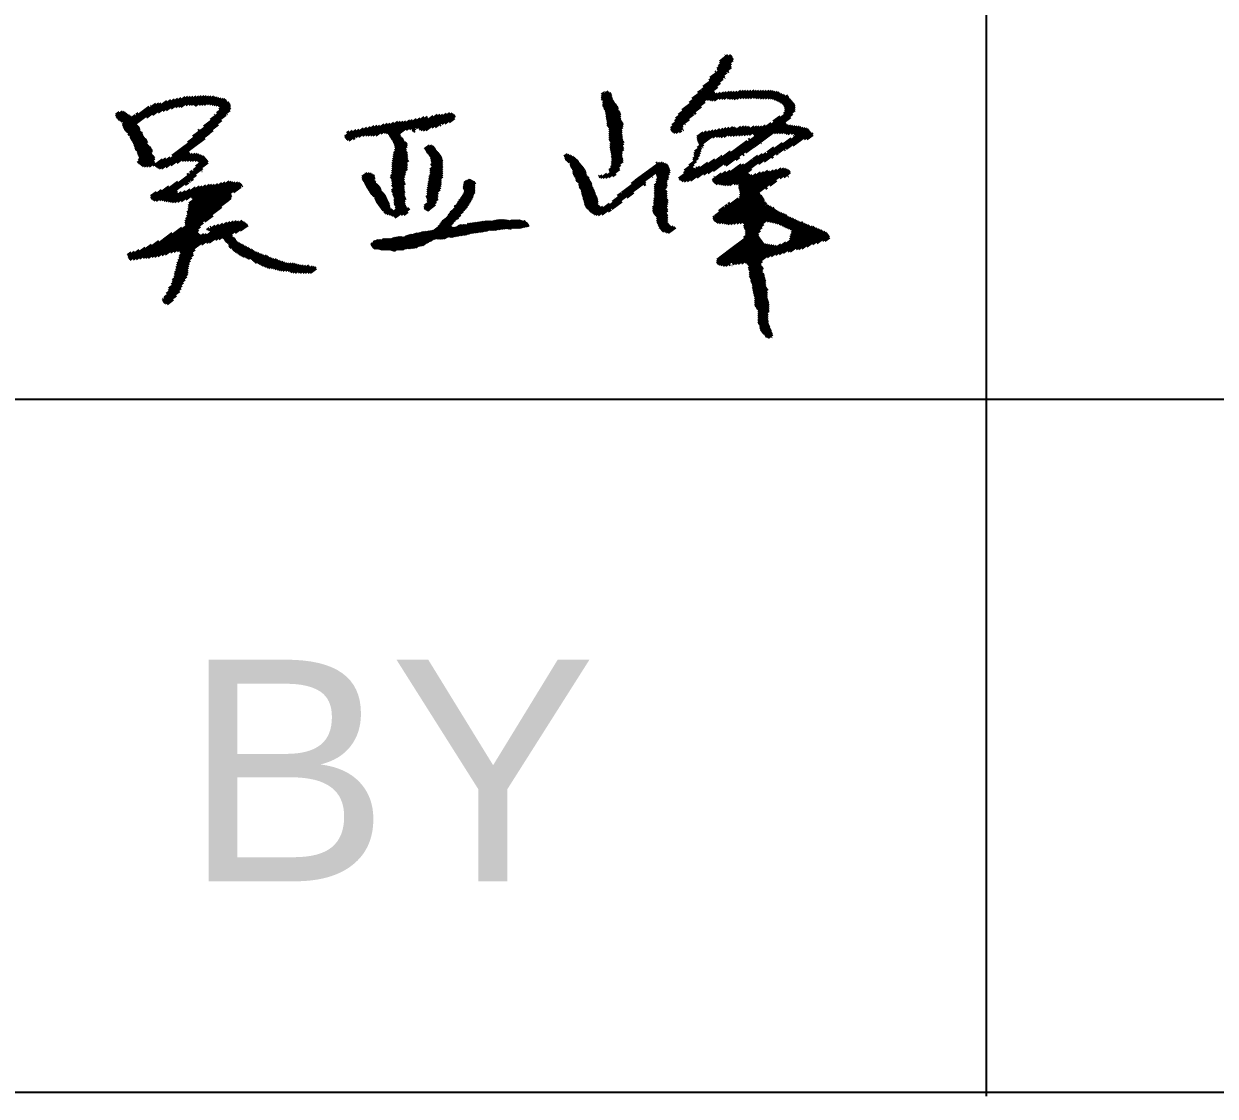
# Model space of a CAD drawing. Header units: millimetres. Extents: x -181 to 239, y -54 to 243.
# Drawn here: x 199.01 to 205.17, y 99.17 to 104.71 of the extents above; entities that cross this region are included whole.
import ezdxf

# ---------------------------------------------------------------- set-up
doc = ezdxf.new("R2010")
doc.units = ezdxf.units.MM
doc.styles.add('Arial', font='ARIAL.TTF', dxfattribs={"height": 0.2})

# ---------------------------------------------------------------- blocks, each defined once
blk = doc.blocks.new('Unknown-234525213-26953')
at = {"color": 3, "linetype": 'Continuous'}
for p, q in [((202.5507, 104.4221), (202.6661, 104.5081)), ((202.5563, 104.4361), (202.6754, 104.5248)), ((202.5927, 104.4827), (202.6719, 104.5418)), ((202.5944, 104.4742), (202.6759, 104.5349)), ((202.5993, 104.4974), (202.6693, 104.5495)), ((202.6052, 104.5213), (202.648, 104.5532)), ((202.6053, 104.5116), (202.6621, 104.554)), ((202.6339, 104.5524), (202.6356, 104.5537)), ((202.4497, 104.3078), (202.6325, 104.444)), ((202.4632, 104.3276), (202.6426, 104.4613)), ((202.5118, 104.3736), (202.6657, 104.4883)), ((202.5203, 104.3897), (202.6647, 104.4973)), ((202.5821, 104.4651), (202.5875, 104.4691)), ((202.6454, 104.4634), (202.652, 104.4683)), ((202.3793, 104.226), (202.5954, 104.3871)), ((202.3926, 104.2457), (202.609, 104.407)), ((202.4107, 104.2689), (202.6231, 104.4273)), ((202.6311, 104.4332), (202.6332, 104.4347)), ((199.5356, 104.1573), (199.7481, 104.3156)), ((199.6443, 104.2285), (199.7688, 104.3212)), ((199.6752, 104.2417), (199.7875, 104.3254)), ((199.7048, 104.254), (199.8047, 104.3285)), ((199.7286, 104.262), (199.822, 104.3316)), ((199.7462, 104.2654), (199.8429, 104.3374)), ((199.7719, 104.2747), (199.8569, 104.3381)), ((199.7943, 104.2817), (199.8704, 104.3384)), ((199.8094, 104.2832), (199.8846, 104.3392)), ((199.8214, 104.2824), (199.8988, 104.34)), ((199.847, 104.2917), (199.913, 104.3408)), ((199.8631, 104.2939), (199.9271, 104.3416)), ((199.8759, 104.2936), (199.9413, 104.3424)), ((199.8879, 104.2928), (199.9533, 104.3416)), ((199.8958, 104.289), (199.9649, 104.3404)), ((199.916, 104.2942), (199.9771, 104.3398)), ((199.9291, 104.2942), (199.99, 104.3396)), ((199.9422, 104.2942), (200, 104.3373)), ((199.9583, 104.2965), (200.0091, 104.3343)), ((199.9699, 104.2953), (200.0184, 104.3315)), ((199.9813, 104.2941), (200.0285, 104.3293)), ((199.9924, 104.2926), (200.0399, 104.328)), ((200.0031, 104.2908), (200.0497, 104.3255)), ((200.0138, 104.289), (200.0565, 104.3209)), ((201.9937, 104.339), (202.0287, 104.3651)), ((201.9944, 104.3297), (202.0349, 104.36)), ((201.9951, 104.3205), (202.0448, 104.3576)), ((201.9952, 104.3499), (202.0103, 104.3611)), ((202.001, 104.3151), (202.047, 104.3494)), ((202.001, 104.3054), (202.0485, 104.3408)), ((202.001, 104.2956), (202.0506, 104.3326)), ((202.001, 104.2858), (202.0535, 104.325)), ((202.0064, 104.2801), (202.0576, 104.3183)), ((202.0131, 104.3632), (202.0154, 104.3649)), ((202.3603, 104.1924), (202.5819, 104.3575)), ((202.3737, 104.2121), (202.5785, 104.3648)), ((202.4915, 104.3585), (202.5089, 104.3714)), ((202.543, 104.3187), (202.5933, 104.3562)), ((202.5536, 104.3169), (202.6097, 104.3587)), ((202.5654, 104.3159), (202.6261, 104.3611)), ((202.5791, 104.3164), (202.6411, 104.3626)), ((202.6032, 104.3245), (202.6557, 104.3637)), ((202.6158, 104.3242), (202.6688, 104.3637)), ((202.6293, 104.3245), (202.682, 104.3637)), ((202.645, 104.3264), (202.6955, 104.3641)), ((202.6564, 104.3251), (202.7152, 104.3689)), ((202.6677, 104.3238), (202.7287, 104.3693)), ((202.68, 104.3232), (202.7411, 104.3687)), ((202.6941, 104.324), (202.7542, 104.3687)), ((202.7119, 104.3275), (202.7684, 104.3696)), ((202.725, 104.3275), (202.7833, 104.3709)), ((202.7381, 104.3275), (202.7953, 104.3701)), ((202.7512, 104.3275), (202.808, 104.3698)), ((202.7643, 104.3275), (202.8211, 104.3698)), ((202.7794, 104.329), (202.8342, 104.3698)), ((202.7914, 104.3281), (202.8473, 104.3698)), ((202.8033, 104.3272), (202.8604, 104.3698)), ((202.8154, 104.3265), (202.8735, 104.3698)), ((202.8282, 104.3262), (202.883, 104.3671)), ((202.8418, 104.3266), (202.8921, 104.3641)), ((202.8556, 104.3271), (202.9046, 104.3636)), ((202.8679, 104.3266), (202.9134, 104.3604)), ((202.8777, 104.3241), (202.9201, 104.3557)), ((202.8875, 104.3217), (202.9283, 104.352)), ((202.8963, 104.3184), (202.9376, 104.3492)), ((202.9044, 104.3147), (202.9446, 104.3446)), ((202.9116, 104.3103), (202.9582, 104.345)), ((202.9188, 104.3059), (202.9629, 104.3387)), ((202.9258, 104.3014), (202.9645, 104.3302)), ((202.9323, 104.2964), (202.9714, 104.3256)), ((202.9368, 104.29), (202.9767, 104.3197)), ((199.4837, 104.2358), (199.5187, 104.2618)), ((199.4837, 104.2455), (199.5021, 104.2592)), ((199.4875, 104.2288), (199.5296, 104.2602)), ((199.4928, 104.2229), (199.5364, 104.2555)), ((199.52, 104.1847), (199.6572, 104.2869)), ((199.5229, 104.1771), (199.6908, 104.3022)), ((199.5265, 104.17), (199.7063, 104.304)), ((199.5307, 104.1633), (199.7185, 104.3033)), ((199.5891, 104.2459), (199.5988, 104.2531)), ((199.6646, 104.2924), (199.667, 104.2942)), ((199.8556, 104.1028), (200.0746, 104.266)), ((199.8827, 104.1328), (200.0778, 104.2781)), ((199.9396, 104.1849), (200.0774, 104.2876)), ((199.9736, 104.22), (200.0762, 104.2965)), ((200.006, 104.254), (200.0728, 104.3037)), ((200.0188, 104.2732), (200.0687, 104.3104)), ((200.0191, 104.2832), (200.0592, 104.3131)), ((201.0886, 104.1624), (201.211, 104.2537)), ((202.0082, 104.2717), (202.0617, 104.3116)), ((202.014, 104.2663), (202.0658, 104.3049)), ((202.0153, 104.2574), (202.0715, 104.2993)), ((202.0166, 104.2486), (202.0751, 104.2923)), ((202.0179, 104.2399), (202.0802, 104.2863)), ((202.0192, 104.2311), (202.0825, 104.2782)), ((202.0205, 104.2223), (202.0831, 104.2689)), ((202.0218, 104.2135), (202.0884, 104.2631)), ((202.0231, 104.2047), (202.0923, 104.2562)), ((202.352, 104.1666), (202.5108, 104.285)), ((202.3521, 104.1765), (202.5304, 104.3094)), ((202.4743, 104.248), (202.4831, 104.2546)), ((202.5226, 103.9325), (202.9962, 104.2854)), ((202.5463, 103.9404), (202.9961, 104.2757)), ((202.5741, 103.9514), (202.9953, 104.2653)), ((202.936, 104.2504), (202.9948, 104.2942)), ((202.9399, 104.2826), (202.9816, 104.3136)), ((202.9417, 104.2644), (202.9916, 104.3016)), ((202.9418, 104.2742), (202.987, 104.3079)), ((199.4977, 104.2168), (199.5432, 104.2508)), ((199.5042, 104.2119), (199.55, 104.2461)), ((199.5122, 104.2081), (199.5567, 104.2413)), ((199.5189, 104.1936), (199.5856, 104.2433)), ((199.5201, 104.2043), (199.5643, 104.2372)), ((199.5416, 104.152), (199.5957, 104.1922)), ((199.7015, 103.9685), (200.0312, 104.2141)), ((199.7096, 103.9647), (200.0146, 104.192)), ((199.7751, 104.0331), (200.0548, 104.2415)), ((199.9946, 104.2454), (199.9964, 104.2468)), ((200.0599, 104.2453), (200.0617, 104.2466)), ((200.7886, 104.1342), (200.8704, 104.1951)), ((200.8017, 104.1342), (200.8877, 104.1982)), ((200.8148, 104.1342), (200.9019, 104.1991)), ((200.8294, 104.1353), (200.9213, 104.2038)), ((200.8561, 104.1454), (200.9423, 104.2097)), ((200.8727, 104.148), (200.9554, 104.2097)), ((200.8834, 104.1462), (200.9685, 104.2097)), ((200.8924, 104.1432), (200.9835, 104.2111)), ((200.8967, 104.1366), (201.0041, 104.2166)), ((200.9011, 104.1301), (201.0179, 104.2171)), ((200.9054, 104.1236), (201.0383, 104.2226)), ((200.9095, 104.1168), (201.0572, 104.2269)), ((200.9867, 104.1646), (201.0784, 104.2329)), ((201.0035, 104.1674), (201.0942, 104.235)), ((201.0166, 104.1674), (201.0975, 104.2277)), ((201.0378, 104.1734), (201.1248, 104.2382)), ((201.0509, 104.1734), (201.1473, 104.2453)), ((201.0544, 104.1663), (201.1613, 104.2459)), ((201.0615, 104.1618), (201.1744, 104.2459)), ((201.0736, 104.161), (201.1934, 104.2503)), ((201.1199, 104.176), (201.2217, 104.2519)), ((201.1358, 104.1781), (201.2299, 104.2482)), ((201.1612, 104.1873), (201.166, 104.1908)), ((201.1715, 104.195), (201.2365, 104.2434)), ((201.1872, 104.1968), (201.2401, 104.2363)), ((201.209, 104.2034), (201.2364, 104.2238)), ((202.023, 104.1949), (202.0942, 104.2479)), ((202.0245, 104.1862), (202.0942, 104.2382)), ((202.0287, 104.1796), (202.0942, 104.2284)), ((202.0334, 104.1733), (202.0956, 104.2197)), ((202.0334, 104.1636), (202.0999, 104.2131)), ((202.0334, 104.1538), (202.1039, 104.2063)), ((202.0334, 104.144), (202.1075, 104.1993)), ((202.3559, 104.1598), (202.4712, 104.2457)), ((202.3613, 104.1541), (202.4493, 104.2196)), ((202.4275, 104.1937), (202.4294, 104.1951)), ((202.6296, 103.983), (202.9831, 104.2464)), ((202.6381, 103.9795), (202.9728, 104.229)), ((202.783, 104.1363), (202.8715, 104.2023)), ((202.7844, 104.0788), (202.9482, 104.2009)), ((202.882, 104.2102), (202.9182, 104.2371)), ((202.888, 104.1462), (202.9531, 104.1948)), ((202.9011, 104.1462), (202.9615, 104.1913)), ((199.5479, 104.1468), (199.6014, 104.1868)), ((199.5486, 104.1376), (199.6068, 104.181)), ((199.5567, 104.1339), (199.6091, 104.1729)), ((199.5583, 104.1253), (199.6107, 104.1644)), ((199.5614, 104.1179), (199.6149, 104.1578)), ((199.5658, 104.1114), (199.622, 104.1533)), ((199.5695, 104.1044), (199.6238, 104.1449)), ((199.5729, 104.0972), (199.6268, 104.1373)), ((199.5763, 104.0899), (199.6313, 104.1309)), ((199.7218, 103.964), (199.9661, 104.1461)), ((199.9088, 104.162), (199.9166, 104.1678)), ((199.9663, 104.1463), (199.9872, 104.1618)), ((200.667, 104.1314), (200.7081, 104.162)), ((200.6674, 104.1414), (200.6682, 104.1421)), ((200.6702, 104.124), (200.7256, 104.1653)), ((200.6755, 104.1182), (200.7426, 104.1682)), ((200.6785, 104.1498), (200.6907, 104.1589)), ((200.6802, 104.112), (200.7639, 104.1744)), ((200.6906, 104.1099), (200.7821, 104.1781)), ((200.7247, 104.1256), (200.8005, 104.1821)), ((200.7404, 104.1275), (200.8199, 104.1868)), ((200.7608, 104.133), (200.8348, 104.1881)), ((200.7755, 104.1342), (200.8483, 104.1884)), ((200.9133, 104.11), (200.9553, 104.1412)), ((200.917, 104.1029), (200.9578, 104.1333)), ((201.0183, 104.1589), (201.0345, 104.171)), ((201.0244, 104.1537), (201.0314, 104.1589)), ((202.0334, 104.1343), (202.1072, 104.1892)), ((202.0334, 104.1245), (202.1042, 104.1773)), ((202.0334, 104.1147), (202.1004, 104.1647)), ((202.0368, 104.1075), (202.1008, 104.1552)), ((202.039, 104.0896), (202.1021, 104.1367)), ((202.041, 104.1009), (202.1013, 104.1458)), ((202.3679, 104.1492), (202.4164, 104.1854)), ((202.3798, 104.1483), (202.4145, 104.1742)), ((202.397, 104.1514), (202.41, 104.1611)), ((202.4144, 104.1644), (202.4174, 104.1666)), ((202.4886, 104.122), (202.5374, 104.1584)), ((202.4888, 104.1319), (202.5191, 104.1545)), ((202.4901, 104.0743), (202.6235, 104.1737)), ((202.4908, 104.1139), (202.5549, 104.1616)), ((202.493, 104.1058), (202.5711, 104.164)), ((202.4964, 104.0986), (202.5876, 104.1665)), ((202.4984, 104.0902), (202.6058, 104.1703)), ((202.5699, 104.124), (202.639, 104.1755)), ((202.5884, 104.128), (202.6544, 104.1772)), ((202.6007, 104.1274), (202.674, 104.1821)), ((202.6134, 104.1271), (202.6842, 104.1799)), ((202.6283, 104.1285), (202.6925, 104.1763)), ((202.6494, 104.1344), (202.7148, 104.1832)), ((202.6607, 104.1331), (202.7308, 104.1853)), ((202.675, 104.134), (202.7435, 104.185)), ((202.6893, 104.1349), (202.7551, 104.1839)), ((202.7036, 104.1357), (202.7634, 104.1803)), ((202.7179, 104.1366), (202.7834, 104.1855)), ((202.7321, 104.1375), (202.7965, 104.1855)), ((202.7464, 104.1384), (202.8096, 104.1855)), ((202.7598, 104.1386), (202.8227, 104.1855)), ((202.7792, 104.1433), (202.8423, 104.1903)), ((202.8078, 103.9889), (203.0564, 104.1741)), ((202.8366, 104.0006), (203.0644, 104.1703)), ((202.9113, 104.0465), (203.0697, 104.1645)), ((202.9142, 104.1462), (202.9727, 104.1899)), ((202.9273, 104.1462), (202.9839, 104.1884)), ((202.9404, 104.1462), (202.9951, 104.187)), ((202.9495, 104.1432), (203.0062, 104.1856)), ((202.9506, 104.066), (203.074, 104.158)), ((202.9596, 104.141), (203.0174, 104.1841)), ((202.9757, 104.1433), (203.0265, 104.1811)), ((202.9859, 104.0825), (203.08, 104.1527)), ((202.9873, 104.1324), (202.9909, 104.1351)), ((202.9882, 104.1428), (203.036, 104.1784)), ((202.9929, 104.1366), (203.0465, 104.1765)), ((203.0439, 104.116), (203.0878, 104.1487)), ((203.0572, 104.1162), (203.0877, 104.1389)), ((199.5796, 104.0826), (199.6361, 104.1247)), ((199.5829, 104.0754), (199.642, 104.1193)), ((199.5839, 104.0663), (199.6467, 104.1131)), ((199.5882, 104.0597), (199.6493, 104.1053)), ((199.5944, 104.0546), (199.648, 104.0946)), ((199.5969, 104.0467), (199.653, 104.0885)), ((199.5983, 104.038), (199.6588, 104.0831)), ((199.602, 104.031), (199.6646, 104.0777)), ((199.6053, 104.0237), (199.6692, 104.0713)), ((199.7449, 103.9715), (199.9458, 104.1212)), ((200.7127, 104.1167), (200.7208, 104.1227)), ((200.9182, 104.0257), (200.9898, 104.0791)), ((200.9201, 104.0369), (200.991, 104.0898)), ((200.9204, 104.0469), (200.9892, 104.0982)), ((200.9206, 104.0959), (200.9631, 104.1276)), ((200.9237, 104.0884), (200.9692, 104.1223)), ((200.9256, 104.0605), (200.9827, 104.1031)), ((200.926, 104.0803), (200.9735, 104.1157)), ((200.9271, 104.0714), (200.9761, 104.1079)), ((201.0795, 104.0678), (201.1057, 104.0873)), ((201.084, 104.0614), (201.1177, 104.0865)), ((201.088, 104.0546), (201.1261, 104.083)), ((201.0913, 104.0473), (201.1315, 104.0773)), ((201.0972, 104.0419), (201.137, 104.0716)), ((202.0387, 104.0797), (202.1034, 104.1278)), ((202.0393, 104.0703), (202.1048, 104.1192)), ((202.0409, 104.0618), (202.1063, 104.1105)), ((202.0429, 104.0535), (202.1122, 104.1051)), ((202.0448, 104.0451), (202.1096, 104.0934)), ((202.0461, 104.0363), (202.1066, 104.0814)), ((202.0468, 104.0271), (202.1106, 104.0747)), ((202.474, 104.0428), (202.5133, 104.072)), ((202.4771, 104.0548), (202.5231, 104.0891)), ((202.4936, 103.9207), (202.7471, 104.1096)), ((202.5174, 104.0751), (202.5192, 104.0765)), ((202.632, 103.8774), (202.9296, 104.0991)), ((202.6451, 103.8774), (202.9741, 104.1226)), ((202.7411, 104.0465), (202.7841, 104.0786)), ((202.7546, 104.1152), (202.7616, 104.1204)), ((202.8198, 104.0954), (202.8212, 104.0965)), ((202.8512, 104.0505), (202.886, 104.0764)), ((199.5961, 103.9973), (199.6744, 104.0557)), ((199.6008, 103.991), (199.6725, 104.0444)), ((199.602, 104.0115), (199.6729, 104.0643)), ((199.6077, 103.9864), (199.6759, 104.0373)), ((199.6146, 103.9818), (199.6817, 104.0318)), ((199.6215, 103.9771), (199.6862, 104.0254)), ((199.6322, 103.9754), (199.6856, 104.0152)), ((199.6867, 103.9867), (199.7246, 104.015)), ((199.6878, 103.9778), (199.7427, 104.0187)), ((199.6947, 103.9731), (199.7648, 104.0253)), ((199.7709, 103.9811), (199.8641, 104.0505)), ((199.8018, 103.9944), (199.8678, 104.0435)), ((199.8282, 104.0043), (199.8809, 104.0435)), ((199.8413, 104.0043), (199.894, 104.0435)), ((199.8544, 104.0043), (199.9064, 104.043)), ((199.8675, 104.0043), (199.915, 104.0396)), ((199.8806, 104.0043), (199.9243, 104.0368)), ((199.8848, 103.9586), (199.956, 104.0117)), ((199.8937, 104.0043), (199.9323, 104.0331)), ((199.8983, 103.9784), (199.9511, 104.0178)), ((199.9058, 104.0035), (199.9413, 104.03)), ((199.9114, 103.9979), (199.9462, 104.0239)), ((200.9109, 103.9422), (200.9986, 104.0075)), ((200.9114, 103.9523), (200.9937, 104.0136)), ((200.9118, 103.9624), (200.9932, 104.023)), ((200.9121, 103.9724), (200.9927, 104.0324)), ((200.9124, 103.9823), (200.9922, 104.0418)), ((200.9126, 103.9923), (200.9917, 104.0512)), ((200.9145, 104.0034), (200.9861, 104.0568)), ((200.9164, 104.0146), (200.9863, 104.0667)), ((201.1026, 104.0362), (201.1394, 104.0636)), ((201.1062, 104.0292), (201.1445, 104.0577)), ((201.1092, 103.963), (201.1741, 104.0114)), ((201.1099, 104.0221), (201.15, 104.052)), ((201.1127, 103.9852), (201.1683, 104.0266)), ((201.1128, 104.0145), (201.1554, 104.0462)), ((201.1148, 104.0062), (201.1605, 104.0403)), ((201.1158, 103.9777), (201.1715, 104.0192)), ((201.1163, 103.9976), (201.1649, 104.0338)), ((201.8022, 104.0303), (201.8184, 104.0424)), ((201.8044, 104.0222), (201.8268, 104.0389)), ((201.8064, 104.0139), (201.8352, 104.0354)), ((201.8101, 104.0069), (201.8435, 104.0318)), ((201.8162, 104.0017), (201.8512, 104.0278)), ((201.8222, 103.9964), (201.8582, 104.0233)), ((201.8311, 103.9933), (201.8643, 104.018)), ((201.8326, 103.9847), (201.8704, 104.0128)), ((201.8347, 103.9764), (201.8761, 104.0073)), ((202.0344, 103.9593), (202.1057, 104.0124)), ((202.0419, 103.9746), (202.1039, 104.0209)), ((202.0459, 103.9874), (202.1017, 104.029)), ((202.0464, 103.9975), (202.1008, 104.038)), ((202.047, 104.0077), (202.1022, 104.0489)), ((202.0475, 104.0178), (202.1101, 104.0645)), ((202.4468, 103.9835), (202.4955, 104.0197)), ((202.4674, 104.0183), (202.5061, 104.0472)), ((202.468, 104.009), (202.5019, 104.0343)), ((202.4742, 104.0332), (202.5097, 104.0596)), ((202.4839, 103.9428), (202.581, 104.0151)), ((202.4872, 103.9354), (202.6073, 104.025)), ((202.4904, 103.9281), (202.6612, 104.0554)), ((202.6001, 103.8829), (202.7751, 104.0133)), ((202.6089, 104.0262), (202.6187, 104.0334)), ((202.6115, 103.8817), (202.8269, 104.0421)), ((202.6215, 103.8793), (202.8455, 104.0463)), ((202.6906, 104.0089), (202.7092, 104.0228)), ((202.7249, 104.0345), (202.7312, 104.0392)), ((202.7768, 104.0146), (202.8019, 104.0333)), ((202.8744, 104.0189), (202.8835, 104.0257)), ((202.8993, 104.0375), (202.909, 104.0447)), ((202.9403, 104.0583), (202.945, 104.0618)), ((199.6437, 103.9742), (199.6836, 104.0039)), ((199.6577, 103.9748), (199.686, 103.9959)), ((199.6778, 103.9801), (199.6867, 103.9867)), ((199.686, 103.9959), (199.6882, 103.9976)), ((199.6997, 103.8109), (199.961, 104.0056)), ((199.7004, 103.8017), (199.9605, 103.9955)), ((199.7115, 103.8002), (199.9333, 103.9654)), ((199.8673, 103.9456), (199.8808, 103.9556)), ((199.9294, 103.9528), (199.9296, 103.9529)), ((200.9044, 103.9178), (200.9916, 103.9828)), ((200.9054, 103.9283), (200.9916, 103.9926)), ((200.9083, 103.911), (200.9916, 103.9731)), ((200.9102, 103.9026), (200.9916, 103.9633)), ((200.9119, 103.8941), (200.9834, 103.9474)), ((201.0998, 103.8974), (201.1741, 103.9528)), ((201.1014, 103.9084), (201.1741, 103.9625)), ((201.1031, 103.9194), (201.1741, 103.9723)), ((201.1092, 103.9533), (201.1741, 104.0016)), ((201.1092, 103.9435), (201.1741, 103.9918)), ((201.1092, 103.9337), (201.1741, 103.9821)), ((201.8381, 103.9692), (201.8796, 104.0001)), ((201.8424, 103.9627), (201.8835, 103.9933)), ((201.8455, 103.9454), (201.8941, 103.9817)), ((201.8468, 103.9562), (201.8896, 103.988)), ((201.8477, 103.9373), (201.8994, 103.9758)), ((201.8518, 103.9306), (201.9046, 103.9699)), ((201.8553, 103.9235), (201.9091, 103.9635)), ((201.8599, 103.9171), (201.9128, 103.9565)), ((201.862, 103.9089), (201.9148, 103.9483)), ((202.0029, 103.9163), (202.0938, 103.984)), ((202.0164, 103.9165), (202.0878, 103.9698)), ((202.0325, 103.9188), (202.0899, 103.9616)), ((202.0356, 103.9504), (202.106, 104.0029)), ((202.093, 103.8272), (202.3179, 103.9948)), ((202.0991, 103.8415), (202.3095, 103.9983)), ((202.0992, 103.8221), (202.3274, 103.9921)), ((202.1053, 103.8169), (202.3347, 103.9878)), ((202.171, 103.9049), (202.2955, 103.9977)), ((202.2767, 103.9348), (202.3403, 103.9822)), ((202.2769, 103.8959), (202.3488, 103.9495)), ((202.2771, 103.9937), (202.2839, 103.9987)), ((202.2786, 103.907), (202.3488, 103.9592)), ((202.2796, 103.9272), (202.3433, 103.9747)), ((202.2829, 103.9199), (202.3462, 103.9671)), ((202.3949, 103.9155), (202.4705, 103.9718)), ((202.3969, 103.9072), (202.4743, 103.9649)), ((202.4045, 103.9032), (202.4775, 103.9575)), ((202.4114, 103.8985), (202.4807, 103.9502)), ((202.42, 103.9439), (202.4738, 103.9841)), ((202.424, 103.9567), (202.4848, 104.002)), ((202.4743, 103.9649), (202.4785, 103.968)), ((202.4775, 103.9575), (202.5029, 103.9764)), ((202.4807, 103.9502), (202.5442, 103.9975)), ((202.4834, 103.9716), (202.4872, 103.9745)), ((202.5701, 103.8996), (202.6377, 103.95)), ((202.5743, 103.893), (202.6593, 103.9563)), ((202.5807, 103.888), (202.7162, 103.9889)), ((202.5835, 103.7143), (202.9232, 103.9675)), ((202.5867, 103.707), (202.9377, 103.9685)), ((202.5877, 103.8834), (202.7297, 103.9892)), ((202.5899, 103.6996), (202.948, 103.9664)), ((202.5931, 103.6922), (202.956, 103.9627)), ((202.5963, 103.6848), (202.9634, 103.9584)), ((202.6582, 103.8774), (202.772, 103.9622)), ((202.7045, 103.8631), (202.8166, 103.9466)), ((202.7069, 103.816), (202.9007, 103.9604)), ((202.7083, 103.8562), (202.8331, 103.9491)), ((202.7098, 103.8475), (202.8539, 103.9549)), ((202.7102, 103.8283), (202.8836, 103.9575)), ((202.7112, 103.8388), (202.8642, 103.9528)), ((202.9181, 103.9149), (202.9697, 103.9533)), ((202.9383, 103.9201), (202.9712, 103.9446)), ((199.699, 103.8202), (199.8052, 103.8993)), ((199.7175, 103.5704), (200.1366, 103.8826)), ((199.724, 103.7997), (199.9006, 103.9313)), ((199.8431, 103.6834), (200.1245, 103.8931)), ((199.8433, 103.6934), (200.1142, 103.8952)), ((199.8439, 103.8793), (199.8607, 103.8918)), ((199.8441, 103.6744), (200.1314, 103.8885)), ((199.8458, 103.705), (200.1004, 103.8947)), ((199.8515, 103.719), (200.0895, 103.8963)), ((199.853, 103.9349), (199.861, 103.9409)), ((199.8531, 103.7397), (200.0698, 103.9012)), ((199.8542, 103.7307), (200.0798, 103.8989)), ((199.8587, 103.7536), (200.0495, 103.8958)), ((199.8592, 103.7638), (200.0314, 103.8921)), ((199.8603, 103.7743), (200.012, 103.8874)), ((199.863, 103.7862), (199.9936, 103.8834)), ((199.8645, 103.8947), (199.8699, 103.8987)), ((199.8743, 103.9019), (199.8861, 103.9108)), ((199.8745, 103.8142), (199.9674, 103.8834)), ((199.8811, 103.8094), (199.9805, 103.8834)), ((200.7565, 103.9248), (200.7824, 103.9441)), ((200.7565, 103.9149), (200.7945, 103.9433)), ((200.7589, 103.907), (200.8052, 103.9415)), ((200.7632, 103.9005), (200.8128, 103.9374)), ((200.7677, 103.894), (200.8207, 103.9336)), ((200.7687, 103.9436), (200.769, 103.9439)), ((200.7714, 103.8871), (200.8227, 103.9253)), ((200.775, 103.8799), (200.8237, 103.9163)), ((200.7785, 103.8728), (200.8236, 103.9064)), ((200.7822, 103.8658), (200.8279, 103.8999)), ((200.7861, 103.8589), (200.8303, 103.8919)), ((200.7902, 103.8522), (200.8367, 103.8869)), ((200.9107, 103.8542), (200.9763, 103.903)), ((200.9108, 103.8738), (200.9786, 103.9243)), ((200.9112, 103.8448), (200.9783, 103.8948)), ((200.912, 103.8844), (200.9818, 103.9364)), ((200.9151, 103.8379), (200.9821, 103.8878)), ((200.9154, 103.8674), (200.9755, 103.9122)), ((201.093, 103.8435), (201.1676, 103.8992)), ((201.093, 103.8338), (201.1669, 103.8888)), ((201.0933, 103.8535), (201.1674, 103.9087)), ((201.0949, 103.8645), (201.1741, 103.9235)), ((201.0965, 103.8755), (201.1741, 103.9332)), ((201.0982, 103.8865), (201.1741, 103.943)), ((201.1047, 103.9304), (201.1063, 103.9316)), ((201.2815, 103.8595), (201.3352, 103.8995)), ((201.2817, 103.8635), (201.3323, 103.9012)), ((201.2819, 103.8675), (201.3294, 103.9029)), ((201.2822, 103.8715), (201.3265, 103.9045)), ((201.2824, 103.8756), (201.3236, 103.9062)), ((201.2831, 103.8799), (201.3207, 103.9079)), ((201.2832, 103.8569), (201.3382, 103.8979)), ((201.2839, 103.8844), (201.3178, 103.9096)), ((201.285, 103.8544), (201.3411, 103.8962)), ((201.2851, 103.8891), (201.3114, 103.9087)), ((201.2861, 103.8437), (201.3403, 103.884)), ((201.2864, 103.8939), (201.2992, 103.9034)), ((201.2864, 103.8516), (201.3438, 103.8943)), ((201.287, 103.8482), (201.3454, 103.8917)), ((201.8639, 103.9005), (201.9167, 103.9399)), ((201.8696, 103.8951), (201.8735, 103.8979)), ((201.8735, 103.8979), (201.8744, 103.8987)), ((201.8744, 103.8987), (201.9179, 103.931)), ((201.8762, 103.8902), (201.8911, 103.9013)), ((201.8779, 103.8817), (201.8926, 103.8927)), ((201.8787, 103.8726), (201.9141, 103.8989)), ((201.8815, 103.8649), (201.9351, 103.9048)), ((201.8858, 103.8583), (201.9409, 103.8994)), ((201.8899, 103.8516), (201.9449, 103.8926)), ((201.8911, 103.9013), (201.8919, 103.9019)), ((201.8917, 103.8432), (201.946, 103.8836)), ((201.8919, 103.9019), (201.9245, 103.9262)), ((201.8926, 103.8927), (201.9088, 103.9047)), ((201.9088, 103.9047), (201.9094, 103.9052)), ((201.9094, 103.9052), (201.9303, 103.9208)), ((201.9141, 103.8989), (201.9264, 103.9081)), ((201.9264, 103.9081), (201.9269, 103.9085)), ((201.9269, 103.9085), (201.9326, 103.9127)), ((201.9798, 103.9284), (201.9844, 103.9318)), ((201.982, 103.9202), (201.9975, 103.9318)), ((201.9902, 103.9166), (202.0228, 103.9409)), ((202.0527, 103.9241), (202.0694, 103.9366)), ((202.1115, 103.8117), (202.2242, 103.8957)), ((202.1499, 103.8892), (202.1698, 103.904)), ((202.2157, 103.8796), (202.2238, 103.8856)), ((202.2576, 103.9206), (202.2598, 103.9223)), ((202.2685, 103.8799), (202.3463, 103.9379)), ((202.2685, 103.8701), (202.3416, 103.9246)), ((202.2685, 103.8604), (202.3412, 103.9146)), ((202.2685, 103.8506), (202.3344, 103.8997)), ((202.2685, 103.8408), (202.3343, 103.8899)), ((202.4232, 103.8975), (202.4839, 103.9428)), ((202.4389, 103.8994), (202.4872, 103.9354)), ((202.4566, 103.9029), (202.4904, 103.9281)), ((202.4905, 103.9184), (202.4936, 103.9207)), ((202.5676, 103.9075), (202.6144, 103.9424)), ((202.5766, 103.924), (202.5789, 103.9257)), ((202.6795, 103.8835), (202.7552, 103.9399)), ((202.693, 103.8838), (202.7621, 103.9353)), ((202.7037, 103.882), (202.7728, 103.9335)), ((202.7047, 103.873), (202.793, 103.9388)), ((202.8657, 103.8758), (202.9006, 103.9018)), ((202.9582, 103.9252), (202.9604, 103.9268)), ((199.665, 103.8144), (199.6977, 103.8387)), ((199.6654, 103.8244), (199.6941, 103.8458)), ((199.6693, 103.8078), (199.6983, 103.8294)), ((199.6977, 103.8387), (199.7202, 103.8554)), ((199.6983, 103.8294), (199.7586, 103.8743)), ((199.7182, 103.5611), (200.0818, 103.832)), ((199.7189, 103.5518), (200.0834, 103.8235)), ((199.7342, 103.7975), (199.8023, 103.8483)), ((199.745, 103.7959), (199.8039, 103.8398)), ((199.756, 103.7942), (199.8238, 103.8448)), ((199.7669, 103.7926), (199.8442, 103.8502)), ((199.7778, 103.791), (199.8685, 103.8586)), ((199.789, 103.7896), (199.8962, 103.8695)), ((199.8042, 103.7911), (199.9161, 103.8745)), ((199.824, 103.7961), (199.9295, 103.8747)), ((199.8484, 103.8046), (199.9498, 103.8801)), ((200.0941, 103.8412), (200.1313, 103.8689)), ((200.1369, 103.8731), (200.1404, 103.8757)), ((200.7944, 103.8456), (200.8426, 103.8815)), ((200.7987, 103.839), (200.8476, 103.8755)), ((200.8029, 103.8324), (200.8529, 103.8697)), ((200.8082, 103.8266), (200.856, 103.8622)), ((200.8144, 103.8214), (200.8568, 103.8531)), ((200.8214, 103.8169), (200.8623, 103.8474)), ((200.8236, 103.8088), (200.8677, 103.8416)), ((200.8258, 103.8007), (200.8731, 103.8359)), ((200.8292, 103.7934), (200.8776, 103.8295)), ((200.8335, 103.7869), (200.8819, 103.8229)), ((200.9167, 103.8293), (200.9754, 103.8731)), ((200.9186, 103.821), (200.9754, 103.8633)), ((200.9226, 103.8142), (200.9754, 103.8536)), ((200.9227, 103.8045), (200.9791, 103.8465)), ((200.9227, 103.7948), (200.978, 103.8359)), ((200.9227, 103.785), (200.9787, 103.8267)), ((201.0801, 103.7754), (201.1495, 103.8271)), ((201.0877, 103.8201), (201.165, 103.8777)), ((201.0918, 103.8133), (201.1631, 103.8665)), ((201.0927, 103.7945), (201.1523, 103.839)), ((201.0936, 103.805), (201.1612, 103.8554)), ((201.208, 103.7317), (201.3307, 103.8231)), ((201.2132, 103.7394), (201.3316, 103.8277)), ((201.2307, 103.7563), (201.334, 103.8332)), ((201.2349, 103.7671), (201.3403, 103.8456)), ((201.2357, 103.7639), (201.3403, 103.8418)), ((201.2484, 103.781), (201.3403, 103.8495)), ((201.2515, 103.7871), (201.3403, 103.8533)), ((201.2529, 103.792), (201.3403, 103.8571)), ((201.2595, 103.8008), (201.3403, 103.861)), ((201.2671, 103.8104), (201.3403, 103.8648)), ((201.2726, 103.8182), (201.3403, 103.8687)), ((201.2768, 103.8252), (201.3403, 103.8725)), ((201.2803, 103.8317), (201.3403, 103.8764)), ((201.2839, 103.8382), (201.3403, 103.8802)), ((201.8935, 103.8348), (201.9469, 103.8746)), ((201.8953, 103.8264), (201.952, 103.8686)), ((201.8972, 103.818), (201.9554, 103.8613)), ((201.8992, 103.8097), (201.9585, 103.8539)), ((201.9011, 103.8014), (201.9612, 103.8461)), ((201.9044, 103.7941), (201.9636, 103.8382)), ((201.9059, 103.7854), (201.9666, 103.8306)), ((201.9075, 103.7768), (201.9699, 103.8233)), ((201.9675, 103.7239), (202.0992, 103.8221)), ((202.0513, 103.7961), (202.093, 103.8272)), ((202.0777, 103.8256), (202.0869, 103.8324)), ((202.0869, 103.8324), (202.0982, 103.8408)), ((202.1269, 103.8135), (202.1621, 103.8397)), ((202.2645, 103.7988), (202.3334, 103.8501)), ((202.2645, 103.789), (202.3334, 103.8404)), ((202.2645, 103.7792), (202.3334, 103.8306)), ((202.2685, 103.8311), (202.3347, 103.8804)), ((202.2685, 103.8213), (202.3329, 103.8693)), ((202.2685, 103.8116), (202.3273, 103.8553)), ((202.6044, 103.6811), (202.8143, 103.8375)), ((202.6176, 103.6812), (202.818, 103.8305)), ((202.6294, 103.6802), (202.8243, 103.8255)), ((202.843, 103.8589), (202.8522, 103.8658)), ((199.6754, 103.8025), (199.699, 103.8202)), ((199.6826, 103.7982), (199.6997, 103.8109)), ((199.6939, 103.7968), (199.7004, 103.8017)), ((199.7196, 103.5426), (200.0656, 103.8004)), ((199.7203, 103.5333), (200.0328, 103.7662)), ((200.0658, 103.8006), (200.0809, 103.8118)), ((200.8379, 103.7804), (200.8851, 103.8156)), ((200.8424, 103.774), (200.8883, 103.8082)), ((200.8471, 103.7677), (200.8915, 103.8008)), ((200.8517, 103.7614), (200.8948, 103.7935)), ((200.8563, 103.7551), (200.8981, 103.7862)), ((200.8609, 103.7487), (200.9005, 103.7782)), ((200.8684, 103.7445), (200.9017, 103.7693)), ((200.8717, 103.7372), (200.9043, 103.7615)), ((200.8973, 103.727), (200.9799, 103.7886)), ((200.9058, 103.7236), (200.9814, 103.7799)), ((200.9134, 103.7195), (200.9845, 103.7725)), ((200.9226, 103.7166), (200.9886, 103.7657)), ((200.9253, 103.7772), (200.9805, 103.8183)), ((200.9289, 103.7603), (200.9795, 103.798)), ((200.9291, 103.7702), (200.9843, 103.8114)), ((200.9379, 103.7182), (200.9982, 103.7632)), ((201.004, 103.5527), (201.3062, 103.7779)), ((201.0099, 103.5533), (201.301, 103.7703)), ((201.0159, 103.5539), (201.2941, 103.7613)), ((201.078, 103.7641), (201.1493, 103.8171)), ((201.0799, 103.7557), (201.1494, 103.8075)), ((201.0872, 103.7513), (201.142, 103.7922)), ((201.1047, 103.7546), (201.1366, 103.7784)), ((201.1514, 103.6664), (201.3112, 103.7855)), ((201.1601, 103.6768), (201.3148, 103.792)), ((201.1665, 103.6854), (201.3183, 103.7985)), ((201.1926, 103.7087), (201.3219, 103.805)), ((201.1977, 103.7163), (201.3255, 103.8115)), ((201.2029, 103.724), (201.329, 103.818)), ((201.2348, 103.7709), (201.2372, 103.7726)), ((201.9117, 103.7703), (201.9732, 103.8161)), ((201.9157, 103.7634), (201.9755, 103.808)), ((201.921, 103.7576), (201.9766, 103.7991)), ((201.9264, 103.7519), (201.9766, 103.7893)), ((201.9318, 103.7461), (201.9775, 103.7802)), ((201.9376, 103.7407), (201.9841, 103.7753)), ((201.944, 103.7357), (201.99, 103.77)), ((201.951, 103.7312), (202.0014, 103.7687)), ((201.958, 103.7266), (202.0357, 103.7845)), ((201.9788, 103.7226), (202.1053, 103.8169)), ((201.9976, 103.7268), (202.1115, 103.8117)), ((202.0499, 103.756), (202.1012, 103.7943)), ((202.0616, 103.8136), (202.0621, 103.814)), ((202.2604, 103.7665), (202.3334, 103.8208)), ((202.2604, 103.7567), (202.3334, 103.8111)), ((202.2604, 103.7469), (202.3385, 103.8051)), ((202.261, 103.7376), (202.3395, 103.7961)), ((202.2654, 103.7311), (202.3373, 103.7847)), ((202.2659, 103.8096), (202.2676, 103.8109)), ((202.2704, 103.7251), (202.3351, 103.7733)), ((202.275, 103.7188), (202.3341, 103.7628)), ((202.5803, 103.7217), (202.7019, 103.8123)), ((202.6004, 103.7465), (202.6283, 103.7673)), ((202.6316, 103.7697), (202.646, 103.7804)), ((202.6397, 103.6781), (202.8288, 103.819)), ((202.6495, 103.7831), (202.658, 103.7894)), ((202.6498, 103.6759), (202.8331, 103.8125)), ((202.6634, 103.6762), (202.8363, 103.8051)), ((202.6791, 103.6782), (202.8375, 103.7962)), ((202.6948, 103.6801), (202.8444, 103.7916)), ((202.7103, 103.6819), (202.8498, 103.7859)), ((202.7256, 103.6836), (202.8533, 103.7787)), ((202.73, 103.6673), (202.8698, 103.7715)), ((202.7314, 103.6586), (202.8759, 103.7662)), ((202.7324, 103.6788), (202.8618, 103.7753)), ((202.7345, 103.6512), (202.8863, 103.7642)), ((199.9437, 103.6901), (199.9864, 103.7219)), ((200.8779, 103.7321), (200.9113, 103.757)), ((200.8868, 103.7289), (200.9171, 103.7515)), ((200.9282, 103.711), (200.9379, 103.7182)), ((200.9599, 103.7248), (201.0045, 103.7581)), ((200.9738, 103.7255), (200.9945, 103.7408)), ((201.0222, 103.5548), (201.2864, 103.7517)), ((201.0285, 103.5556), (201.2787, 103.7421)), ((201.0348, 103.5565), (201.2657, 103.7286)), ((201.0509, 103.5647), (201.2666, 103.7254)), ((201.057, 103.5654), (201.2557, 103.7134)), ((201.0865, 103.7508), (201.0872, 103.7513)), ((201.0943, 103.7469), (201.0968, 103.7487)), ((201.0968, 103.7487), (201.1047, 103.7546)), ((201.1719, 103.6932), (201.1917, 103.708)), ((201.2494, 103.7049), (201.2547, 103.7089)), ((201.3716, 103.6384), (201.453, 103.699)), ((201.3781, 103.6393), (201.4588, 103.6994)), ((201.3845, 103.6403), (201.4643, 103.6997)), ((201.3909, 103.6412), (201.4699, 103.7)), ((201.3974, 103.6422), (201.4754, 103.7003)), ((201.4038, 103.6431), (201.4807, 103.7004)), ((201.4152, 103.6478), (201.4856, 103.7003)), ((201.4202, 103.6476), (201.4906, 103.7001)), ((201.4252, 103.6475), (201.4952, 103.6997)), ((201.4301, 103.6474), (201.4997, 103.6992)), ((201.4351, 103.6472), (201.5042, 103.6987)), ((201.4405, 103.6474), (201.5088, 103.6983)), ((201.4658, 103.6509), (201.5306, 103.6992)), ((201.4726, 103.6521), (201.5358, 103.6992)), ((201.4789, 103.6529), (201.5409, 103.6992)), ((201.485, 103.6537), (201.5461, 103.6992)), ((201.4911, 103.6544), (201.5513, 103.6992)), ((201.497, 103.6549), (201.5564, 103.6992)), ((201.5023, 103.655), (201.5616, 103.6992)), ((201.5075, 103.655), (201.5667, 103.6992)), ((201.5122, 103.6547), (201.5719, 103.6992)), ((201.517, 103.6545), (201.5763, 103.6987)), ((202.0299, 103.7411), (202.0456, 103.7528)), ((202.2807, 103.7132), (202.3376, 103.7557)), ((202.2807, 103.7035), (202.338, 103.7462)), ((202.2807, 103.6937), (202.3342, 103.7336)), ((202.2821, 103.685), (202.3374, 103.7262)), ((202.2852, 103.6775), (202.3374, 103.7165)), ((202.2882, 103.67), (202.3374, 103.7067)), ((202.5708, 103.7049), (202.5835, 103.7143)), ((202.5712, 103.7149), (202.578, 103.72)), ((202.5746, 103.6979), (202.5867, 103.707)), ((202.5801, 103.7216), (202.5803, 103.7217)), ((202.5801, 103.6923), (202.5899, 103.6996)), ((202.7305, 103.6091), (202.9118, 103.7442)), ((202.7387, 103.6445), (202.89, 103.7573)), ((202.7387, 103.6347), (202.8973, 103.7529)), ((202.7387, 103.625), (202.9045, 103.7485)), ((202.8529, 103.6905), (202.9198, 103.7404)), ((202.8643, 103.6892), (202.9283, 103.7369)), ((202.874, 103.6867), (202.9372, 103.7338)), ((202.8836, 103.6842), (202.946, 103.7306)), ((202.8933, 103.6816), (202.9532, 103.7262)), ((202.903, 103.6791), (202.9569, 103.7193)), ((202.9121, 103.6761), (202.9665, 103.7166)), ((202.9202, 103.6724), (202.9749, 103.7131)), ((202.9284, 103.6687), (202.9826, 103.7091)), ((202.9365, 103.665), (202.9905, 103.7052)), ((202.9447, 103.6613), (202.9986, 103.7015)), ((202.9528, 103.6576), (203.0069, 103.6979)), ((199.7169, 103.5796), (199.8259, 103.6609)), ((199.721, 103.5241), (199.9371, 103.6851)), ((199.7232, 103.516), (199.9212, 103.6636)), ((199.741, 103.5195), (199.9125, 103.6473)), ((199.8055, 103.4895), (200.0751, 103.6904)), ((199.8109, 103.5032), (200.0559, 103.6858)), ((199.813, 103.5146), (200.0365, 103.6811)), ((199.9282, 103.5711), (200.0915, 103.6928)), ((199.9536, 103.5803), (200.1079, 103.6952)), ((199.9539, 103.6489), (199.9672, 103.6588)), ((199.9633, 103.6461), (199.9971, 103.6713)), ((199.9686, 103.5817), (200.1198, 103.6944)), ((199.9702, 103.6414), (200.0169, 103.6763)), ((199.9722, 103.6625), (199.9772, 103.6662)), ((200.0009, 103.596), (200.1367, 103.6972)), ((200.0186, 103.5994), (200.1433, 103.6924)), ((200.0371, 103.6034), (200.1517, 103.6888)), ((200.0437, 103.5986), (200.1577, 103.6836)), ((200.0576, 103.6871), (200.0587, 103.6879)), ((200.1021, 103.6324), (200.1643, 103.6787)), ((200.1291, 103.6428), (200.1673, 103.6712)), ((200.9473, 103.5451), (201.0715, 103.6377)), ((200.9525, 103.5451), (201.077, 103.6379)), ((200.9577, 103.5451), (201.0834, 103.6389)), ((200.9628, 103.5451), (201.0899, 103.6398)), ((200.968, 103.5451), (201.0963, 103.6408)), ((200.9814, 103.5513), (201.1028, 103.6417)), ((200.987, 103.5517), (201.1092, 103.6427)), ((200.9927, 103.552), (201.1157, 103.6437)), ((200.9983, 103.5524), (201.1221, 103.6446)), ((201.0633, 103.5662), (201.2377, 103.6962)), ((201.0653, 103.6369), (201.0653, 103.6369)), ((201.0714, 103.5684), (201.2301, 103.6867)), ((201.0934, 103.5809), (201.2229, 103.6774)), ((201.1104, 103.5898), (201.2185, 103.6703)), ((201.1298, 103.6003), (201.2186, 103.6666)), ((201.1367, 103.6017), (201.2205, 103.6641)), ((201.1435, 103.6029), (201.2236, 103.6626)), ((201.1489, 103.6031), (201.2272, 103.6614)), ((201.1539, 103.603), (201.2321, 103.6612)), ((201.1584, 103.6024), (201.237, 103.6611)), ((201.1628, 103.6019), (201.2443, 103.6627)), ((201.1672, 103.6014), (201.2622, 103.6721)), ((201.1725, 103.6014), (201.2696, 103.6738)), ((201.1791, 103.6025), (201.2761, 103.6748)), ((201.1984, 103.6131), (201.282, 103.6754)), ((201.2029, 103.6126), (201.2871, 103.6753)), ((201.2074, 103.6121), (201.2921, 103.6752)), ((201.2119, 103.6116), (201.2971, 103.6751)), ((201.2168, 103.6114), (201.3113, 103.6818)), ((201.2223, 103.6116), (201.3172, 103.6823)), ((201.2289, 103.6127), (201.3231, 103.6829)), ((201.2358, 103.614), (201.329, 103.6835)), ((201.2426, 103.6152), (201.3351, 103.6842)), ((201.2493, 103.6164), (201.3414, 103.685)), ((201.256, 103.6175), (201.3478, 103.686)), ((201.2627, 103.6187), (201.3545, 103.6871)), ((201.2694, 103.6198), (201.3611, 103.6882)), ((201.276, 103.6209), (201.3678, 103.6893)), ((201.2826, 103.622), (201.3743, 103.6903)), ((201.2883, 103.6224), (201.3805, 103.6911)), ((201.2938, 103.6227), (201.3867, 103.6919)), ((201.3024, 103.679), (201.3053, 103.6812)), ((201.3037, 103.6262), (201.3929, 103.6927)), ((201.3107, 103.6276), (201.3985, 103.693)), ((201.321, 103.6314), (201.4041, 103.6933)), ((201.3273, 103.6322), (201.4092, 103.6933)), ((201.3336, 103.6331), (201.4143, 103.6933)), ((201.3399, 103.6339), (201.4194, 103.6932)), ((201.3462, 103.6348), (201.4245, 103.6932)), ((201.3525, 103.6357), (201.4314, 103.6944)), ((201.3589, 103.6365), (201.4386, 103.696)), ((201.3652, 103.6375), (201.4458, 103.6975)), ((201.4462, 103.6478), (201.5133, 103.6978)), ((201.4522, 103.6485), (201.5165, 103.6963)), ((201.459, 103.6497), (201.5205, 103.6955)), ((201.5218, 103.6542), (201.5793, 103.697)), ((201.5266, 103.6539), (201.5267, 103.654)), ((201.5306, 103.6569), (201.5823, 103.6954)), ((201.5358, 103.6569), (201.5862, 103.6945)), ((201.5409, 103.6569), (201.591, 103.6942)), ((201.5461, 103.6569), (201.5984, 103.6959)), ((201.5512, 103.6569), (201.6017, 103.6945)), ((201.5564, 103.6569), (201.6037, 103.6922)), ((201.5616, 103.6569), (201.6039, 103.6885)), ((201.5667, 103.6569), (201.6073, 103.6871)), ((201.5721, 103.6571), (201.612, 103.6868)), ((201.5793, 103.6586), (201.6135, 103.6841)), ((201.5865, 103.6601), (201.6152, 103.6815)), ((201.5943, 103.6621), (201.6171, 103.6791)), ((201.603, 103.6647), (201.6187, 103.6764)), ((201.6119, 103.6675), (201.62, 103.6735)), ((202.292, 103.6631), (202.3374, 103.6969)), ((202.2963, 103.6565), (202.2964, 103.6566)), ((202.2964, 103.6566), (202.3374, 103.6872)), ((202.3011, 103.6504), (202.3025, 103.6514)), ((202.3025, 103.6514), (202.3421, 103.6809)), ((202.306, 103.6442), (202.3087, 103.6462)), ((202.3087, 103.6462), (202.3479, 103.6754)), ((202.3122, 103.6391), (202.3149, 103.6411)), ((202.3149, 103.6411), (202.3534, 103.6698)), ((202.321, 103.6359), (202.3645, 103.6683)), ((202.3298, 103.6326), (202.3732, 103.665)), ((202.3411, 103.6313), (202.3779, 103.6588)), ((202.587, 103.6877), (202.5931, 103.6922)), ((202.5939, 103.683), (202.5963, 103.6848)), ((202.6573, 103.5448), (202.8342, 103.6766)), ((202.6606, 103.5374), (202.8251, 103.6601)), ((202.6638, 103.5301), (202.816, 103.6435)), ((202.853, 103.5051), (203.0736, 103.6695)), ((202.8739, 103.5109), (203.0853, 103.6685)), ((202.8952, 103.517), (203.0942, 103.6653)), ((202.9148, 103.5219), (203.101, 103.6606)), ((202.9356, 103.5276), (203.1088, 103.6567)), ((202.9588, 103.5351), (203.1172, 103.6532)), ((202.961, 103.6539), (203.015, 103.6942)), ((202.9671, 103.5999), (203.0663, 103.6738)), ((202.9691, 103.6502), (203.0226, 103.6901)), ((202.97, 103.6118), (203.057, 103.6767)), ((202.9713, 103.5347), (203.1269, 103.6506)), ((202.9728, 103.6237), (203.0493, 103.6807)), ((202.9757, 103.6356), (203.0407, 103.684)), ((202.9772, 103.6465), (203.0351, 103.6896)), ((203.0022, 103.5479), (203.135, 103.6469)), ((203.0148, 103.5476), (203.142, 103.6424)), ((203.0319, 103.5506), (203.1513, 103.6395)), ((199.5746, 103.4931), (199.7062, 103.5912)), ((199.5915, 103.4959), (199.7162, 103.5889)), ((199.6081, 103.4986), (199.7169, 103.5796)), ((199.7162, 103.5889), (199.7748, 103.6326)), ((199.7686, 103.5303), (199.9097, 103.6355)), ((199.7852, 103.5329), (199.9155, 103.63)), ((199.803, 103.5364), (199.9224, 103.6254)), ((199.8147, 103.5354), (199.9393, 103.6282)), ((199.8185, 103.5284), (199.9532, 103.6288)), ((200.0476, 103.5917), (200.0877, 103.6217)), ((200.0524, 103.5855), (200.0897, 103.6133)), ((200.0588, 103.5806), (200.0967, 103.6088)), ((200.066, 103.5762), (200.1025, 103.6034)), ((200.0677, 103.5677), (200.1061, 103.5963)), ((200.0702, 103.5598), (200.111, 103.5902)), ((200.0757, 103.5541), (200.1183, 103.5858)), ((200.083, 103.5498), (200.1256, 103.5815)), ((200.0884, 103.544), (200.1329, 103.5772)), ((200.8045, 103.5694), (200.8409, 103.5965)), ((200.8046, 103.5733), (200.8343, 103.5955)), ((200.8051, 103.5775), (200.8084, 103.58)), ((200.8052, 103.566), (200.8462, 103.5966)), ((200.8067, 103.5633), (200.8513, 103.5966)), ((200.8082, 103.5606), (200.8564, 103.5965)), ((200.81, 103.5581), (200.8696, 103.6025)), ((200.8126, 103.5562), (200.8748, 103.6025)), ((200.8152, 103.5543), (200.8799, 103.6025)), ((200.8163, 103.5859), (200.8251, 103.5924)), ((200.8178, 103.5524), (200.8851, 103.6025)), ((200.8213, 103.5511), (200.8903, 103.6025)), ((200.8262, 103.551), (200.8954, 103.6025)), ((200.8311, 103.5508), (200.9006, 103.6025)), ((200.8359, 103.5505), (200.9057, 103.6025)), ((200.8402, 103.5499), (200.9109, 103.6025)), ((200.8443, 103.5491), (200.9216, 103.6067)), ((200.848, 103.548), (200.9291, 103.6084)), ((200.8517, 103.5469), (200.9366, 103.6101)), ((200.8554, 103.5458), (200.9431, 103.6112)), ((200.8597, 103.5451), (200.9491, 103.6118)), ((200.8648, 103.5451), (200.9545, 103.612)), ((200.87, 103.5451), (200.9596, 103.6119)), ((200.8751, 103.5451), (200.9646, 103.6118)), ((200.8803, 103.5451), (200.9696, 103.6117)), ((200.8854, 103.5451), (200.9746, 103.6116)), ((200.8906, 103.5451), (200.9874, 103.6173)), ((200.8958, 103.5451), (200.9978, 103.6212)), ((200.9009, 103.5451), (201.0052, 103.6228)), ((200.905, 103.5443), (201.0117, 103.6239)), ((200.9085, 103.5431), (201.0183, 103.6249)), ((200.9121, 103.542), (201.0261, 103.6269)), ((200.9159, 103.5409), (201.0343, 103.6292)), ((200.92, 103.5401), (201.0418, 103.6309)), ((200.924, 103.5393), (201.0486, 103.6321)), ((200.937, 103.5451), (201.0549, 103.633)), ((200.9422, 103.5451), (201.0612, 103.6338)), ((201.1882, 103.6055), (201.1973, 103.6123)), ((201.3166, 103.6281), (201.3175, 103.6288)), ((202.321, 103.6359), (202.321, 103.6359)), ((202.667, 103.5227), (202.807, 103.627)), ((202.6702, 103.5153), (202.8075, 103.6176)), ((202.6734, 103.508), (202.8121, 103.6113)), ((202.6766, 103.5006), (202.8166, 103.6049)), ((202.6798, 103.4932), (202.8212, 103.5986)), ((202.683, 103.4859), (202.8258, 103.5922)), ((202.6862, 103.4785), (202.8304, 103.5859)), ((202.6895, 103.4711), (202.8349, 103.5795)), ((202.7027, 103.4712), (202.843, 103.5758)), ((202.7547, 103.4514), (202.9212, 103.5755)), ((202.8367, 103.5027), (202.9464, 103.5845)), ((203.0578, 103.5601), (203.1586, 103.6352)), ((203.0873, 103.5723), (203.1644, 103.6298)), ((203.1084, 103.5782), (203.1693, 103.6237)), ((203.1383, 103.5908), (203.1735, 103.617)), ((203.1506, 103.5902), (203.1742, 103.6078)), ((199.5445, 103.5195), (199.5626, 103.533)), ((199.5471, 103.5117), (199.581, 103.5369)), ((199.549, 103.5033), (199.6045, 103.5447)), ((199.5529, 103.4965), (199.6352, 103.5578)), ((199.5588, 103.4911), (199.6683, 103.5727)), ((199.6264, 103.5025), (199.7175, 103.5704)), ((199.6388, 103.5019), (199.7182, 103.5611)), ((199.6534, 103.503), (199.7189, 103.5518)), ((199.6716, 103.5068), (199.7196, 103.5426)), ((199.6862, 103.5079), (199.7203, 103.5333)), ((199.7036, 103.5111), (199.721, 103.5241)), ((199.7965, 103.4534), (199.8849, 103.5193)), ((199.7999, 103.4658), (199.8841, 103.5285)), ((199.8013, 103.4766), (199.8945, 103.546)), ((200.0932, 103.5379), (200.1402, 103.5729)), ((200.1004, 103.5334), (200.1477, 103.5687)), ((200.1084, 103.5297), (200.1552, 103.5646)), ((200.115, 103.5248), (200.1629, 103.5605)), ((200.1217, 103.5201), (200.1708, 103.5566)), ((200.1288, 103.5156), (200.1787, 103.5528)), ((200.1362, 103.5113), (200.1866, 103.5489)), ((200.1448, 103.5079), (200.1944, 103.545)), ((200.1542, 103.5052), (200.201, 103.5401)), ((200.1608, 103.5004), (200.2076, 103.5353)), ((200.1701, 103.4976), (200.217, 103.5325)), ((200.1819, 103.4966), (200.2257, 103.5292)), ((200.1891, 103.4922), (200.2335, 103.5252)), ((200.1942, 103.4862), (200.2427, 103.5224)), ((200.2001, 103.4808), (200.2507, 103.5186)), ((200.2068, 103.476), (200.2624, 103.5175)), ((200.2178, 103.4745), (200.2701, 103.5135)), ((202.5908, 103.4757), (202.6638, 103.5301)), ((202.5909, 103.4855), (202.6606, 103.5374)), ((202.5915, 103.4958), (202.6573, 103.5448)), ((202.5954, 103.4694), (202.667, 103.5227)), ((202.6041, 103.4661), (202.6702, 103.5153)), ((202.719, 103.4736), (202.8542, 103.5743)), ((202.7371, 103.4773), (202.8653, 103.5728)), ((202.7452, 103.4736), (202.8764, 103.5714)), ((202.7511, 103.4682), (202.8875, 103.5699)), ((202.7553, 103.4616), (202.8986, 103.5684)), ((199.7762, 103.3895), (199.8594, 103.4515)), ((199.7854, 103.4061), (199.8619, 103.4632)), ((199.788, 103.4179), (199.8646, 103.4749)), ((199.7882, 103.4277), (199.8705, 103.4891)), ((199.7937, 103.4416), (199.8765, 103.5033)), ((200.2258, 103.4707), (200.2771, 103.5089)), ((200.2331, 103.4664), (200.2855, 103.5054)), ((200.241, 103.4625), (200.2938, 103.5018)), ((200.249, 103.4587), (200.3019, 103.4981)), ((200.2573, 103.4551), (200.3149, 103.498)), ((200.2659, 103.4518), (200.3232, 103.4944)), ((200.2746, 103.4485), (200.3315, 103.4909)), ((200.2886, 103.4491), (200.3401, 103.4876)), ((200.2986, 103.4469), (200.3491, 103.4845)), ((200.3075, 103.4437), (200.3583, 103.4816)), ((200.3172, 103.4412), (200.3675, 103.4787)), ((200.3269, 103.4387), (200.3782, 103.4769)), ((200.3465, 103.4435), (200.3896, 103.4756)), ((200.3621, 103.4356), (200.3894, 103.456)), ((200.368, 103.4497), (200.4027, 103.4756)), ((200.3749, 103.4354), (200.4109, 103.4622)), ((200.383, 103.4317), (200.4324, 103.4684)), ((200.3894, 103.456), (200.4136, 103.4739)), ((200.3909, 103.4278), (200.4434, 103.4669)), ((200.4015, 103.4259), (200.4545, 103.4654)), ((200.4109, 103.4622), (200.4229, 103.4711)), ((200.4134, 103.425), (200.4669, 103.4649)), ((200.4275, 103.4258), (200.4809, 103.4655)), ((200.4324, 103.4684), (200.4327, 103.4687)), ((200.4387, 103.4243), (200.4874, 103.4606)), ((200.4518, 103.4243), (200.5002, 103.4604)), ((200.4649, 103.4243), (200.5106, 103.4584)), ((200.478, 103.4243), (200.5199, 103.4556)), ((202.6138, 103.4636), (202.6734, 103.508)), ((202.6244, 103.4617), (202.6766, 103.5006)), ((202.6372, 103.4614), (202.6798, 103.4932)), ((202.6535, 103.4639), (202.6619, 103.4701)), ((202.6684, 103.4652), (202.6692, 103.4658)), ((202.6694, 103.4757), (202.683, 103.4859)), ((202.6751, 103.4701), (202.6764, 103.4712)), ((202.677, 103.4716), (202.6862, 103.4785)), ((202.6882, 103.4702), (202.6895, 103.4711)), ((202.7557, 103.4424), (202.8362, 103.5024)), ((202.759, 103.4351), (202.8266, 103.4855)), ((202.759, 103.4253), (202.8202, 103.4709)), ((202.759, 103.4155), (202.8224, 103.4628)), ((202.7592, 103.4059), (202.8281, 103.4573)), ((199.7468, 103.3188), (199.8424, 103.39)), ((199.7562, 103.3356), (199.8503, 103.4057)), ((199.7586, 103.3471), (199.8568, 103.4203)), ((199.7723, 103.367), (199.8574, 103.4305)), ((199.7769, 103.3803), (199.858, 103.4407)), ((200.3376, 103.4368), (200.3465, 103.4435)), ((200.3493, 103.4358), (200.368, 103.4497)), ((200.4911, 103.4243), (200.5216, 103.4471)), ((202.7635, 103.3994), (202.8323, 103.4506)), ((202.7665, 103.3821), (202.8289, 103.4286)), ((202.7669, 103.3921), (202.8286, 103.4381)), ((202.7699, 103.3749), (202.8344, 103.4229)), ((202.7734, 103.3677), (202.8368, 103.4149)), ((202.7744, 103.3587), (202.838, 103.4061)), ((202.7754, 103.3496), (202.8404, 103.3981)), ((202.7763, 103.3406), (202.8432, 103.3904)), ((199.7374, 103.302), (199.8345, 103.3744)), ((199.7381, 103.2928), (199.8267, 103.3588)), ((199.7388, 103.2835), (199.8212, 103.345)), ((199.7395, 103.2743), (199.8145, 103.3302)), ((202.7779, 103.332), (202.8441, 103.3813)), ((202.7795, 103.3234), (202.8441, 103.3716)), ((202.7817, 103.3153), (202.8441, 103.3618)), ((202.7839, 103.3072), (202.8479, 103.3548)), ((202.7861, 103.2991), (202.8505, 103.347)), ((202.7874, 103.2902), (202.856, 103.3414)), ((202.7874, 103.2805), (202.8522, 103.3288)), ((199.726, 103.2838), (199.7381, 103.2928)), ((199.7269, 103.2942), (199.7281, 103.2951)), ((199.7291, 103.2763), (199.7388, 103.2835)), ((199.7331, 103.2988), (199.7374, 103.302)), ((199.7337, 103.27), (199.7395, 103.2743)), ((199.7414, 103.2659), (199.7452, 103.2688)), ((199.7452, 103.2688), (199.7972, 103.3075)), ((199.7508, 103.2632), (199.7667, 103.2751)), ((199.7667, 103.2751), (199.782, 103.2864)), ((202.7874, 103.2707), (202.8522, 103.319)), ((202.7874, 103.2609), (202.8522, 103.3093)), ((202.7891, 103.2524), (202.8522, 103.2995)), ((202.7942, 103.2465), (202.8543, 103.2913)), ((202.7971, 103.2389), (202.8569, 103.2835)), ((202.8036, 103.234), (202.8595, 103.2757)), ((202.8036, 103.2242), (202.8603, 103.2665)), ((202.8036, 103.2145), (202.8603, 103.2567)), ((202.8036, 103.2047), (202.8051, 103.2058)), ((202.8051, 103.2058), (202.8603, 103.247)), ((202.8083, 103.1984), (202.8603, 103.2372)), ((202.8115, 103.1911), (202.8603, 103.2275)), ((202.8147, 103.1837), (202.8563, 103.2147)), ((202.8036, 103.1949), (202.8083, 103.1984)), ((202.8036, 103.1852), (202.8115, 103.1911)), ((202.8036, 103.1754), (202.8147, 103.1837)), ((202.8036, 103.1656), (202.8179, 103.1763)), ((202.8074, 103.1587), (202.8211, 103.1689)), ((202.812, 103.1524), (202.8243, 103.1616)), ((202.8131, 103.1434), (202.8275, 103.1542)), ((202.8144, 103.1347), (202.8308, 103.1468)), ((202.8179, 103.1763), (202.8563, 103.2049)), ((202.8211, 103.1689), (202.8563, 103.1951)), ((202.8243, 103.1616), (202.8563, 103.1854)), ((202.8275, 103.1542), (202.8569, 103.1761)), ((202.8308, 103.1468), (202.8584, 103.1674)), ((202.834, 103.1395), (202.8611, 103.1597)), ((202.8372, 103.1321), (202.8639, 103.152)), ((202.8404, 103.1247), (202.8667, 103.1443)), ((202.8176, 103.1273), (202.834, 103.1395)), ((202.8221, 103.1209), (202.8372, 103.1321)), ((202.827, 103.1148), (202.8404, 103.1247)), ((202.8319, 103.1087), (202.8436, 103.1174)), ((202.8385, 103.1038), (202.8468, 103.11)), ((202.8427, 103.0971), (202.85, 103.1026)), ((202.8436, 103.1174), (202.8695, 103.1367)), ((202.8468, 103.11), (202.8724, 103.1291)), ((202.8493, 103.0923), (202.8532, 103.0952)), ((202.85, 103.1026), (202.8754, 103.1215)), ((202.8532, 103.0952), (202.8783, 103.1139)), ((202.8568, 103.0882), (202.8805, 103.1058)), ((202.8752, 103.0921), (202.8773, 103.0937))]:
    blk.add_line(p, q, dxfattribs=at)
blk = doc.blocks.new('Unknown-234525213-26950')
at = {"color": 7, "linetype": 'Continuous'}
for p, q in [((203.9839, 99.1682), (203.9839, 124.3998)), ((155.9383, 102.773), (223.8087, 102.7727)), ((155.9383, 99.1884), (223.7876, 99.1884))]:
    blk.add_line(p, q, dxfattribs=at)
at = {"color": 7, "linetype": 'Continuous', "style": 'Arial'}
blk.add_text('BY', height=1.14609, dxfattribs=at).set_placement((199.8318, 100.2796))

msp = doc.modelspace()

# ---------------------------------------------------------------- block references
for name in ['Unknown-234525213-26950', 'Unknown-234525213-26953']:
    msp.add_blockref(name, (0, 0))

doc.saveas('drawing.dxf')
